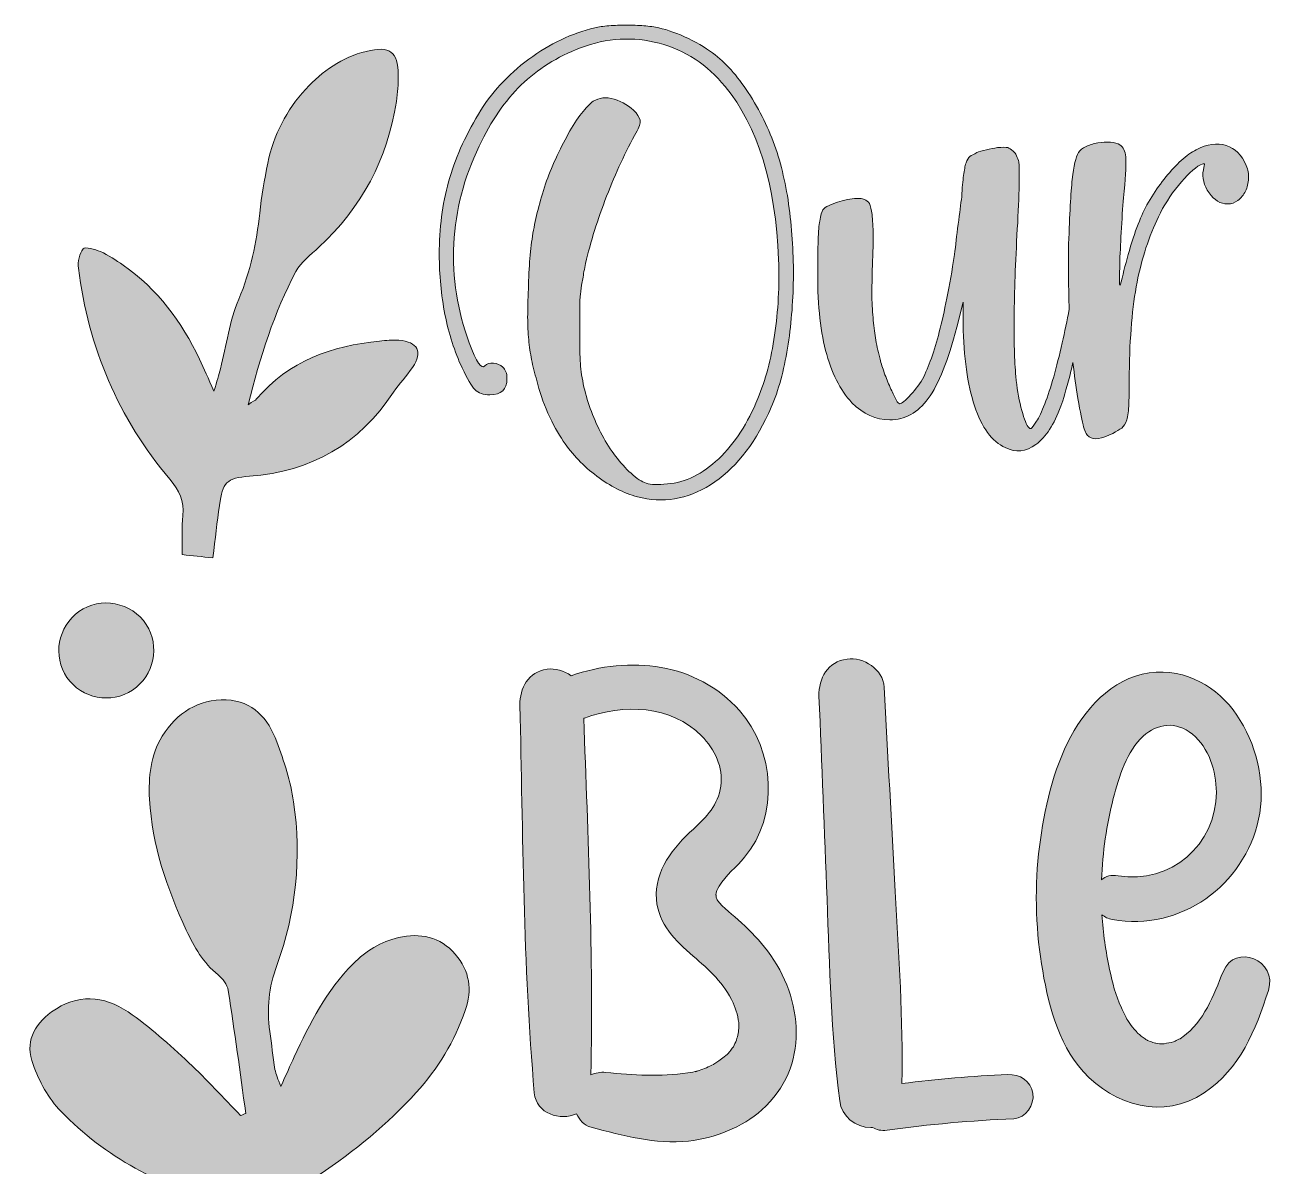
# Model space of a CAD drawing. Header units: inches. Extents: x 46 to 1034, y -889 to -193.
# Drawn here: x 46.3 to 415.4, y -529.3 to -192.8 of the extents above; entities that cross this region are included whole.
import ezdxf

# ---------------------------------------------------------------- set-up
doc = ezdxf.new("R2010")
doc.units = ezdxf.units.IN
doc.header["$MEASUREMENT"] = 0
doc.layers.add('Layer 1', color=7, linetype='Continuous')

# ---------------------------------------------------------------- blocks, each defined once
blk = doc.blocks.new('block 2')
at = {"layer": 'Layer 1', "true_color": 0xffffff}
h = blk.add_hatch(color=7, dxfattribs=at)
h.dxf.hatch_style = 2
edge = h.paths.add_edge_path()
edge.add_spline(control_points=[(175.09, -293.78), (176.63, -297.01), (177.89, -299.14), (178.87, -300.19), (179.85, -301.24), (181.32, -301.76), (183.28, -301.76), (186.64, -301.76), (188.32, -300.16), (188.32, -296.93), (188.32, -295.4), (187.9, -294.28), (187.06, -293.57), (186.36, -292.88), (185.45, -292.49), (184.33, -292.42), (183.21, -292.35), (182.37, -292.6), (181.81, -293.15), (180.83, -294.41), (179.29, -292.18), (177.19, -286.43), (173.69, -276.92), (172.18, -267.19), (172.67, -257.25), (173.16, -247.31), (175.65, -237.72), (180.13, -228.48), (183.63, -221.06), (187.76, -215.04), (192.52, -210.42), (197.27, -205.8), (203.09, -202.16), (209.95, -199.5), (217.79, -196.56), (225.52, -196.11), (233.15, -198.13), (240.78, -200.16), (247.25, -204.4), (252.57, -210.84), (262.24, -222.74), (267.49, -239.75), (268.33, -261.87), (268.6, -269.57), (268.22, -276.98), (267.17, -284.12), (266.12, -291.26), (264.47, -297.49), (262.24, -302.81), (259.3, -310.09), (255.44, -316.01), (250.69, -320.56), (245.92, -325.11), (240.88, -327.59), (235.57, -328.01), (232.76, -328.3), (230.7, -328.22), (229.37, -327.8), (228.04, -327.38), (226.54, -326.4), (224.86, -324.86), (221.64, -321.92), (218.8, -318.18), (216.35, -313.63), (213.9, -309.08), (212.12, -304.36), (211, -299.45), (210.44, -296.93), (210.08, -294.62), (209.95, -292.52), (209.81, -290.42), (209.74, -287.06), (209.74, -282.44), (209.74, -280.07), (209.74, -278.07), (209.74, -276.46), (209.74, -274.85), (209.81, -273.41), (209.95, -272.15), (210.08, -270.9), (210.26, -269.67), (210.47, -268.48), (210.68, -267.29), (210.93, -265.86), (211.21, -264.18), (212.6, -257.88), (214.6, -251.3), (217.19, -244.44), (219.78, -237.58), (222.69, -231.21), (225.91, -225.33), (227.03, -223.37), (227.59, -222.04), (227.59, -221.34), (227.59, -220.64), (227.17, -219.73), (226.33, -218.61), (224.51, -216.65), (222.37, -215.32), (219.92, -214.62), (217.47, -213.92), (215.41, -214.13), (213.73, -215.25), (212.75, -215.95), (211.59, -217.14), (210.26, -218.82), (208.93, -220.5), (207.64, -222.49), (206.38, -224.8), (205.12, -227.11), (203.89, -229.56), (202.7, -232.15), (201.51, -234.74), (200.5, -237.23), (199.66, -239.61), (197.98, -244.79), (196.75, -249.62), (195.98, -254.1), (195.21, -258.58), (194.75, -264.04), (194.62, -270.47), (194.48, -273.7), (194.41, -276.5), (194.41, -278.87), (194.41, -281.26), (194.51, -283.46), (194.72, -285.49), (194.93, -287.52), (195.21, -289.48), (195.56, -291.37), (195.91, -293.26), (196.44, -295.33), (197.14, -297.56), (197.84, -300.65), (198.92, -303.83), (200.39, -307.12), (201.86, -310.41), (203.37, -313.18), (204.91, -315.41), (207.57, -319.33), (210.86, -322.76), (214.78, -325.7), (218.69, -328.64), (222.69, -330.67), (226.75, -331.79), (234.17, -333.76), (241.34, -332.56), (248.27, -328.22), (255.2, -323.89), (260.9, -316.88), (265.38, -307.22), (267.62, -302.47), (269.34, -296.87), (270.53, -290.42), (271.72, -283.99), (272.42, -277.27), (272.63, -270.27), (272.84, -263.27), (272.56, -256.3), (271.79, -249.37), (271.02, -242.44), (269.72, -236.11), (267.9, -230.37), (265.94, -224.49), (263.32, -218.92), (260.03, -213.67), (256.74, -208.42), (253.28, -204.4), (249.64, -201.6), (247.54, -199.92), (244.91, -198.31), (241.76, -196.77), (238.61, -195.23), (235.71, -194.18), (233.05, -193.62), (231.79, -193.34), (230.32, -193.13), (228.64, -192.99), (226.96, -192.85), (225.24, -192.78), (223.49, -192.78), (221.74, -192.78), (220.03, -192.85), (218.35, -192.99), (216.67, -193.13), (215.27, -193.34), (214.15, -193.62), (207.43, -195.16), (200.95, -198.24), (194.72, -202.86), (188.49, -207.48), (183.56, -212.87), (179.92, -219.03), (175.86, -225.75), (172.92, -232.4), (171.1, -238.98), (169.28, -245.56), (168.37, -252.7), (168.37, -260.4), (168.37, -266.42), (168.93, -272.3), (170.05, -278.03), (171.17, -283.78), (172.85, -289.03), (175.09, -293.78)], knot_values=[0, 0, 0, 0, 1, 1, 1, 2, 2, 2, 3, 3, 3, 4, 4, 4, 5, 5, 5, 6, 6, 6, 7, 7, 7, 8, 8, 8, 9, 9, 9, 10, 10, 10, 11, 11, 11, 12, 12, 12, 13, 13, 13, 14, 14, 14, 15, 15, 15, 16, 16, 16, 17, 17, 17, 18, 18, 18, 19, 19, 19, 20, 20, 20, 21, 21, 21, 22, 22, 22, 23, 23, 23, 24, 24, 24, 25, 25, 25, 26, 26, 26, 27, 27, 27, 28, 28, 28, 29, 29, 29, 30, 30, 30, 31, 31, 31, 32, 32, 32, 33, 33, 33, 34, 34, 34, 35, 35, 35, 36, 36, 36, 37, 37, 37, 38, 38, 38, 39, 39, 39, 40, 40, 40, 41, 41, 41, 42, 42, 42, 43, 43, 43, 44, 44, 44, 45, 45, 45, 46, 46, 46, 47, 47, 47, 48, 48, 48, 49, 49, 49, 50, 50, 50, 51, 51, 51, 52, 52, 52, 53, 53, 53, 54, 54, 54, 55, 55, 55, 56, 56, 56, 57, 57, 57, 58, 58, 58, 59, 59, 59, 60, 60, 60, 61, 61, 61, 62, 62, 62, 63, 63, 63, 64, 64, 64, 65, 65, 65, 66, 66, 66, 67, 67, 67, 68, 68, 68, 68], degree=3, periodic=1)
h = blk.add_hatch(color=7, dxfattribs=at)
h.dxf.hatch_style = 2
edge = h.paths.add_edge_path()
edge.add_spline(control_points=[(88.99, -326.62), (91.82, -329.98), (93.31, -333), (92.82, -337.33), (92.43, -340.82), (92.68, -344.38), (92.64, -348.83), (95.63, -349.15), (98.43, -349.45), (101.7, -349.79), (102.39, -344.12), (102.9, -339.22), (103.6, -334.34), (104.57, -327.5), (105.6, -326.26), (112.47, -325.74), (130.71, -324.38), (144.81, -316.22), (154.88, -300.96), (156.57, -298.41), (158.81, -296.22), (160.5, -293.66), (163.57, -289.01), (162.09, -286.14), (156.43, -285.65), (154.57, -285.5), (152.65, -285.7), (150.78, -285.89), (136.7, -287.3), (124.03, -291.74), (114.55, -302.94), (114.14, -303.41), (113.48, -303.68), (112.03, -304.66), (115.67, -290.53), (119.67, -277.51), (126.12, -265.41), (127.6, -262.62), (130.48, -260.52), (132.89, -258.27), (145.42, -246.55), (153.2, -232.32), (155.72, -215.31), (156.1, -212.74), (156.32, -210.12), (156.28, -207.54), (156.17, -200.51), (153.84, -198.82), (146.84, -200.54), (139.71, -202.29), (133.9, -206.31), (129.04, -211.63), (123.36, -217.86), (119.55, -225.18), (117.86, -233.46), (116.86, -238.32), (116, -243.23), (115.46, -248.16), (114.51, -256.89), (112.82, -265.29), (109.32, -273.51), (106.58, -279.95), (105.67, -287.17), (103.92, -294.04), (103.46, -295.85), (102.88, -297.62), (101.99, -300.69), (100.27, -296.84), (99.07, -294.01), (97.76, -291.24), (92.49, -280.18), (85.38, -270.59), (75.22, -263.51), (73.1, -262.03), (70.89, -260.58), (68.54, -259.53), (66.95, -258.82), (64.04, -258.03), (63.46, -258.72), (62.32, -260.09), (61.8, -262.54), (62.04, -264.42), (64.95, -287.76), (73.82, -308.64), (88.99, -326.62)], knot_values=[0, 0, 0, 0, 1, 1, 1, 2, 2, 2, 3, 3, 3, 4, 4, 4, 5, 5, 5, 6, 6, 6, 7, 7, 7, 8, 8, 8, 9, 9, 9, 10, 10, 10, 11, 11, 11, 12, 12, 12, 13, 13, 13, 14, 14, 14, 15, 15, 15, 16, 16, 16, 17, 17, 17, 18, 18, 18, 19, 19, 19, 20, 20, 20, 21, 21, 21, 22, 22, 22, 23, 23, 23, 24, 24, 24, 25, 25, 25, 26, 26, 26, 27, 27, 27, 28, 28, 28, 28], degree=3, periodic=1)
h = blk.add_hatch(color=7, dxfattribs=at)
h.dxf.hatch_style = 2
edge = h.paths.add_edge_path()
edge.add_spline(control_points=[(289.95, -304.07), (293.31, -307.43), (297.02, -309.11), (301.08, -309.11), (305.56, -309.11), (309.34, -307.01), (312.42, -302.81), (315.5, -298.61), (318.3, -291.61), (320.82, -281.81), (320.82, -281.81), (322.71, -274.47), (322.71, -274.47), (322.71, -274.47), (322.71, -280.97), (322.71, -280.97), (322.85, -290.63), (323.97, -298.65), (326.07, -305.02), (328.17, -311.39), (331.18, -315.49), (335.1, -317.3), (338.18, -318.85), (341.19, -318.53), (344.13, -316.36), (347.07, -314.19), (349.52, -310.45), (351.48, -305.12), (352.18, -303.17), (353.05, -300.19), (354.1, -296.2), (354.45, -294.9), (354.74, -293.54), (355.06, -292.22), (355.46, -295.85), (355.94, -299.39), (356.52, -302.81), (357.22, -306.88), (357.78, -309.68), (358.2, -311.21), (358.62, -312.76), (359.18, -313.73), (359.88, -314.15), (361.14, -315.14), (363.45, -314.78), (366.81, -313.1), (367.93, -312.55), (368.8, -312.02), (369.43, -311.53), (370.06, -311.04), (370.55, -310.24), (370.9, -309.11), (371.25, -308), (371.46, -306.38), (371.53, -304.28), (371.6, -302.18), (371.64, -299.24), (371.64, -295.46), (371.78, -284.69), (372.55, -275.72), (373.95, -268.59), (375.35, -261.45), (377.44, -255.01), (380.25, -249.27), (381.79, -246.05), (383.75, -242.97), (386.13, -240.03), (388.51, -237.09), (390.67, -235.06), (392.64, -233.94), (393.34, -233.66), (393.72, -233.59), (393.79, -233.73), (393.86, -233.87), (393.75, -234.43), (393.48, -235.41), (393.06, -237.79), (393.62, -240.06), (395.16, -242.23), (396.7, -244.4), (398.52, -245.49), (400.62, -245.49), (401.74, -245.49), (402.75, -245.14), (403.66, -244.44), (404.57, -243.74), (405.31, -242.83), (405.87, -241.71), (406.42, -240.59), (406.74, -239.36), (406.81, -238.03), (406.88, -236.7), (406.64, -235.41), (406.08, -234.15), (404.82, -231.07), (402.85, -229.11), (400.2, -228.27), (397.53, -227.43), (394.6, -227.85), (391.38, -229.53), (389.98, -230.23), (388.51, -231.28), (386.97, -232.68), (385.43, -234.08), (383.92, -235.69), (382.45, -237.51), (380.98, -239.33), (379.58, -241.29), (378.25, -243.39), (376.92, -245.49), (375.84, -247.59), (375, -249.69), (374.02, -251.93), (373.04, -254.69), (372.06, -257.98), (371.08, -261.27), (370.24, -264.39), (369.54, -267.33), (369.12, -269.15), (368.87, -269.78), (368.8, -269.21), (368.73, -268.66), (368.77, -265.93), (368.91, -261.03), (369.04, -258.23), (369.22, -254.94), (369.43, -251.16), (369.64, -247.38), (369.89, -244.23), (370.17, -241.71), (370.59, -236.67), (370.73, -233.31), (370.59, -231.63), (370.45, -229.95), (369.89, -228.76), (368.91, -228.06), (368.21, -227.64), (367.26, -227.39), (366.07, -227.32), (364.88, -227.25), (363.66, -227.32), (362.4, -227.53), (361.14, -227.74), (359.98, -228.09), (358.93, -228.58), (357.88, -229.07), (357.15, -229.67), (356.73, -230.37), (355.89, -231.63), (355.26, -234.25), (354.84, -238.24), (354.42, -242.23), (354.07, -248.57), (353.79, -257.25), (353.68, -264.18), (353.74, -270.6), (353.96, -276.51), (353.32, -279.87), (352.65, -283.19), (351.9, -286.43), (351.06, -290.08), (350.22, -293.4), (349.38, -296.41), (348.54, -299.42), (347.67, -302.08), (346.75, -304.39), (345.84, -306.7), (345.04, -308.41), (344.34, -309.53), (343.5, -310.79), (342.98, -311.5), (342.77, -311.63), (342.56, -311.77), (342.24, -311.63), (341.82, -311.21), (341.12, -310.09), (340.42, -308.14), (339.72, -305.33), (339.02, -302.54), (338.53, -299.53), (338.25, -296.3), (337.83, -291.68), (337.65, -285.8), (337.73, -278.66), (337.79, -271.53), (338.11, -262.92), (338.67, -252.84), (338.95, -247.94), (339.12, -243.56), (339.2, -239.71), (339.27, -235.86), (339.23, -233.66), (339.09, -233.1), (338.95, -232.54), (338.74, -231.94), (338.46, -231.31), (338.18, -230.68), (337.83, -230.23), (337.41, -229.95), (336.85, -229.39), (336.32, -229.04), (335.84, -228.9), (335.34, -228.76), (334.33, -228.76), (332.79, -228.9), (331.81, -229.04), (330.72, -229.25), (329.54, -229.53), (328.34, -229.81), (327.4, -230.09), (326.7, -230.37), (325.86, -230.79), (325.2, -231.17), (324.71, -231.52), (324.22, -231.87), (323.83, -232.5), (323.55, -233.41), (323.27, -234.32), (323.03, -235.55), (322.82, -237.09), (322.61, -238.63), (322.43, -240.73), (322.29, -243.39), (322.01, -245.49), (321.66, -248.18), (321.24, -251.47), (320.82, -254.76), (320.47, -257.74), (320.19, -260.4), (318.65, -269.92), (317.15, -277.51), (315.68, -283.18), (314.21, -288.85), (312.56, -293.51), (310.74, -297.14), (309.62, -298.97), (308.29, -300.68), (306.75, -302.29), (305.21, -303.9), (304.23, -304.57), (303.81, -304.28), (303.53, -304.15), (303.14, -303.58), (302.66, -302.6), (302.16, -301.63), (301.61, -300.43), (300.98, -299.03), (300.35, -297.64), (299.79, -296.2), (299.3, -294.73), (298.8, -293.26), (298.42, -291.97), (298.14, -290.84), (297.58, -288.74), (297.16, -286.79), (296.88, -284.96), (296.6, -283.15), (296.36, -281.15), (296.15, -278.98), (295.94, -276.81), (295.83, -274.4), (295.83, -271.73), (295.83, -269.08), (295.9, -265.93), (296.04, -262.29), (296.18, -258.37), (296.22, -255.25), (296.15, -252.94), (296.07, -250.63), (295.94, -248.85), (295.73, -247.59), (295.52, -246.33), (295.2, -245.45), (294.78, -244.96), (294.36, -244.47), (293.8, -244.16), (293.1, -244.02), (292.12, -243.74), (290.62, -243.81), (288.59, -244.23), (286.56, -244.65), (284.77, -245.21), (283.23, -245.91), (282.25, -246.33), (281.63, -246.78), (281.34, -247.27), (281.06, -247.76), (280.78, -248.85), (280.5, -250.53), (280.22, -251.65), (280.05, -253.54), (279.98, -256.2), (279.91, -258.86), (279.87, -261.59), (279.87, -264.39), (279.73, -274.04), (280.5, -282.13), (282.18, -288.64), (283.86, -295.15), (286.45, -300.29), (289.95, -304.07)], knot_values=[0, 0, 0, 0, 1, 1, 1, 2, 2, 2, 3, 3, 3, 4, 4, 4, 5, 5, 5, 6, 6, 6, 7, 7, 7, 8, 8, 8, 9, 9, 9, 10, 10, 10, 11, 11, 11, 12, 12, 12, 13, 13, 13, 14, 14, 14, 15, 15, 15, 16, 16, 16, 17, 17, 17, 18, 18, 18, 19, 19, 19, 20, 20, 20, 21, 21, 21, 22, 22, 22, 23, 23, 23, 24, 24, 24, 25, 25, 25, 26, 26, 26, 27, 27, 27, 28, 28, 28, 29, 29, 29, 30, 30, 30, 31, 31, 31, 32, 32, 32, 33, 33, 33, 34, 34, 34, 35, 35, 35, 36, 36, 36, 37, 37, 37, 38, 38, 38, 39, 39, 39, 40, 40, 40, 41, 41, 41, 42, 42, 42, 43, 43, 43, 44, 44, 44, 45, 45, 45, 46, 46, 46, 47, 47, 47, 48, 48, 48, 49, 49, 49, 50, 50, 50, 51, 51, 51, 52, 52, 52, 53, 53, 53, 54, 54, 54, 55, 55, 55, 56, 56, 56, 57, 57, 57, 58, 58, 58, 59, 59, 59, 60, 60, 60, 61, 61, 61, 62, 62, 62, 63, 63, 63, 64, 64, 64, 65, 65, 65, 66, 66, 66, 67, 67, 67, 68, 68, 68, 69, 69, 69, 70, 70, 70, 71, 71, 71, 72, 72, 72, 73, 73, 73, 74, 74, 74, 75, 75, 75, 76, 76, 76, 77, 77, 77, 78, 78, 78, 79, 79, 79, 80, 80, 80, 81, 81, 81, 82, 82, 82, 83, 83, 83, 84, 84, 84, 85, 85, 85, 86, 86, 86, 87, 87, 87, 88, 88, 88, 89, 89, 89, 90, 90, 90, 91, 91, 91, 92, 92, 92, 93, 93, 93, 94, 94, 94, 95, 95, 95, 96, 96, 96, 97, 97, 97, 98, 98, 98, 99, 99, 99, 100, 100, 100, 100], degree=3, periodic=1)
h = blk.add_hatch(color=7, dxfattribs=at)
h.dxf.hatch_style = 2
edge = h.paths.add_edge_path()
edge.add_spline(control_points=[(78.01, -388.72), (84.37, -384.45), (86.18, -375.82), (82.05, -369.43), (77.81, -362.85), (68.57, -361.06), (62.2, -365.59), (55.98, -370), (54.39, -378.78), (58.67, -385), (63.01, -391.3), (71.68, -392.97), (78.01, -388.72)], knot_values=[0, 0, 0, 0, 1, 1, 1, 2, 2, 2, 3, 3, 3, 4, 4, 4, 4], degree=3, periodic=1)
h = blk.add_hatch(color=7, dxfattribs=at)
h.dxf.hatch_style = 2
edge = h.paths.add_edge_path()
edge.add_spline(control_points=[(265.09, -465.59), (262.83, -462.59), (260.17, -459.92), (257.44, -457.35), (254.77, -454.84), (252.13, -453.12), (250.13, -450.41), (250.34, -450.65), (250.09, -450.08), (249.91, -449.8), (249.94, -449.45), (249.9, -448.83), (249.83, -449.12), (249.99, -448.18), (250.25, -447.47), (250.81, -446.54), (252.74, -443.32), (255.93, -440.87), (258.32, -438.02), (268.51, -425.84), (267.23, -406.51), (256.82, -394.79), (244.18, -380.54), (224.42, -378.55), (207.2, -384.52), (205.14, -383.03), (202.48, -382.26), (200.12, -382.59), (194.61, -383.37), (192.01, -388.11), (192.13, -393.2), (193.02, -431.29), (193.06, -469.47), (196.37, -507.44), (196.91, -513.65), (204.09, -515.75), (208.81, -513.57), (209.63, -515.44), (211.07, -517), (213.1, -517.54), (222.59, -520.07), (231.92, -522.66), (241.84, -521.62), (249.5, -520.82), (257.6, -517.58), (263.39, -512.45), (277.53, -499.93), (275.74, -479.74), (265.09, -465.59)], knot_values=[0, 0, 0, 0, 1, 1, 1, 2, 2, 2, 3, 3, 3, 4, 4, 4, 5, 5, 5, 6, 6, 6, 7, 7, 7, 8, 8, 8, 9, 9, 9, 10, 10, 10, 11, 11, 11, 12, 12, 12, 13, 13, 13, 14, 14, 14, 15, 15, 15, 16, 16, 16, 16], degree=3, periodic=1)
edge = h.paths.add_edge_path()
edge.add_spline(control_points=[(256.08, -491.34), (255.87, -492.04), (255.57, -492.71), (255.25, -493.37), (254.91, -494.04), (255.39, -493.3), (254.66, -494.3), (253.49, -495.91), (253.83, -495.58), (252.31, -496.83), (251.8, -497.24), (251.27, -497.65), (250.74, -498.03), (250.64, -498.1), (248.87, -499.15), (249.16, -499.04), (247.77, -499.74), (246.35, -500.32), (244.9, -500.85), (242.98, -501.54), (244.1, -501.08), (244.54, -500.97), (243.56, -501.2), (242.59, -501.38), (241.6, -501.54), (233.5, -502.78), (225.58, -502.15), (217.38, -501.41), (215.87, -501.27), (214.37, -501.51), (213.04, -502.08), (213.85, -467.06), (212.16, -432.04), (210.94, -397.04), (211.01, -397.02), (211.08, -397.01), (211.14, -396.98), (222.56, -392.79), (236.69, -393.05), (245.68, -402.28), (249.48, -406.18), (252.1, -411.52), (251.32, -417.04), (250.52, -422.63), (247.18, -426.03), (243.22, -429.7), (237.3, -435.17), (231.75, -441.81), (232.36, -450.4), (232.89, -457.74), (237.9, -462.62), (243.17, -467.12), (247.74, -471.02), (252.4, -475.32), (254.91, -480.9), (255.82, -482.93), (256.56, -485.39), (256.63, -487.49), (256.67, -488.76), (256.41, -490.24), (256.08, -491.34)], knot_values=[0, 0, 0, 0, 1, 1, 1, 2, 2, 2, 3, 3, 3, 4, 4, 4, 5, 5, 5, 6, 6, 6, 7, 7, 7, 8, 8, 8, 9, 9, 9, 10, 10, 10, 11, 11, 11, 12, 12, 12, 13, 13, 13, 14, 14, 14, 15, 15, 15, 16, 16, 16, 17, 17, 17, 18, 18, 18, 19, 19, 19, 20, 20, 20, 20], degree=3, periodic=1)
h = blk.add_hatch(color=7, dxfattribs=at)
h.dxf.hatch_style = 2
edge = h.paths.add_edge_path()
edge.add_spline(control_points=[(302.71, -448.11), (301.61, -428.02), (300.52, -407.93), (299.43, -387.84), (299.15, -382.61), (293.36, -378.91), (288.49, -379.59), (282.87, -380.38), (280.03, -385.29), (280.24, -390.54), (281.03, -410.44), (281.81, -430.35), (282.6, -450.25), (283.39, -470.15), (283.81, -490.02), (286.33, -509.78), (286.9, -514.28), (291.02, -517.72), (295.49, -517.62), (295.66, -517.62), (295.84, -517.6), (296.02, -517.59), (297.15, -518.31), (298.59, -518.67), (300.3, -518.43), (312.69, -516.7), (325.15, -515.58), (337.65, -515.06), (341.2, -514.91), (343.71, -510.9), (343.25, -507.63), (342.71, -503.82), (339.38, -501.87), (335.82, -502.03), (325.4, -502.48), (315.02, -503.36), (304.69, -504.66), (305.01, -485.78), (303.73, -466.98), (302.71, -448.11)], knot_values=[0, 0, 0, 0, 1, 1, 1, 2, 2, 2, 3, 3, 3, 4, 4, 4, 5, 5, 5, 6, 6, 6, 7, 7, 7, 8, 8, 8, 9, 9, 9, 10, 10, 10, 11, 11, 11, 12, 12, 12, 13, 13, 13, 13], degree=3, periodic=1)
h = blk.add_hatch(color=7, dxfattribs=at)
h.dxf.hatch_style = 2
edge = h.paths.add_edge_path()
edge.add_spline(control_points=[(409.76, -426.76), (413.83, -407.87), (401.36, -382.5), (379.6, -383.49), (368.12, -384.01), (359.58, -392.96), (354.44, -402.44), (349.16, -412.15), (346.56, -423.99), (345.19, -434.88), (343.75, -446.26), (343.99, -458.08), (345.8, -469.41), (347.55, -480.41), (350.39, -492.64), (358.08, -501.14), (367.3, -511.32), (381.66, -515.41), (393.69, -507.43), (404.33, -500.37), (408.89, -488.9), (412.64, -477.23), (415.45, -468.48), (402.82, -463.03), (399.29, -471.75), (396.52, -478.56), (393.67, -486.5), (387.42, -490.93), (386.98, -491.24), (386.75, -491.41), (386.63, -491.51), (386.69, -491.44), (386.61, -491.43), (385.65, -491.94), (385.64, -491.95), (384.7, -492.34), (384.68, -492.38), (383.8, -492.64), (382.86, -492.77), (381.96, -492.95), (381.9, -492.96), (381.35, -492.99), (381.08, -493.02), (380.5, -492.93), (379.19, -492.74), (379.34, -492.83), (378.82, -492.66), (378.3, -492.42), (377.79, -492.25), (377.35, -492.09), (377.11, -492.03), (376.98, -492), (376.88, -491.91), (376.68, -491.76), (376.3, -491.5), (375.54, -490.98), (374.79, -490.43), (374.1, -489.81), (374.16, -489.83), (373.19, -488.8), (373.05, -488.64), (372.46, -487.93), (371.89, -487.2), (371.39, -486.43), (370.96, -485.76), (369.88, -483.64), (369.33, -482.38), (367.53, -478.31), (366.73, -475.23), (365.84, -471.03), (364.72, -465.77), (363.94, -460.32), (363.59, -454.92), (364.4, -455.61), (365.44, -456.12), (366.72, -456.35), (386.7, -459.99), (405.56, -446.24), (409.76, -426.76)], knot_values=[0, 0, 0, 0, 1, 1, 1, 2, 2, 2, 3, 3, 3, 4, 4, 4, 5, 5, 5, 6, 6, 6, 7, 7, 7, 8, 8, 8, 9, 9, 9, 10, 10, 10, 11, 11, 11, 12, 12, 12, 13, 13, 13, 14, 14, 14, 15, 15, 15, 16, 16, 16, 17, 17, 17, 18, 18, 18, 19, 19, 19, 20, 20, 20, 21, 21, 21, 22, 22, 22, 23, 23, 23, 24, 24, 24, 25, 25, 25, 26, 26, 26, 26], degree=3, periodic=1)
edge = h.paths.add_edge_path()
edge.add_spline(control_points=[(363.48, -444.65), (363.83, -436.58), (364.89, -428.45), (366.95, -420.65), (368.62, -414.33), (370.92, -406.63), (375.74, -402.34), (380.01, -398.54), (385.3, -397.77), (390.25, -401.75), (395.14, -405.67), (397.28, -412.7), (397.3, -418.78), (397.37, -434.29), (383.71, -446.14), (368.4, -443.45), (366.32, -443.08), (364.67, -443.61), (363.48, -444.65)], knot_values=[0, 0, 0, 0, 1, 1, 1, 2, 2, 2, 3, 3, 3, 4, 4, 4, 5, 5, 5, 6, 6, 6, 6], degree=3, periodic=1)
h = blk.add_hatch(color=7, dxfattribs=at)
h.dxf.hatch_style = 2
edge = h.paths.add_edge_path()
edge.add_spline(control_points=[(223.09, -606.06), (215.89, -601.96), (208.68, -602.28), (201.69, -606.99), (196.22, -610.68), (192.02, -615.59), (189.69, -621.58), (186.44, -629.91), (183.93, -638.55), (181.4, -647.14), (180.22, -651.14), (179.73, -655.34), (178.93, -659.45), (178.23, -659.59), (177.53, -659.73), (176.83, -659.87), (169.41, -644.84), (162.01, -629.8), (154.57, -614.78), (152.07, -609.74), (153.31, -605.74), (157.56, -602.27), (164.16, -596.9), (170.61, -591.34), (177.18, -585.94), (185.81, -578.85), (192.02, -570.01), (195.58, -559.51), (196.84, -555.8), (197.49, -551.6), (197.19, -547.71), (196.4, -537.21), (188.67, -531.7), (178.35, -534.08), (170.26, -535.94), (163.22, -540.25), (158.34, -546.77), (153.73, -552.94), (150.3, -560.04), (146.7, -566.91), (144.65, -570.83), (143.31, -575.12), (141.12, -580.55), (139.81, -577.43), (138.93, -575.63), (138.3, -573.75), (134.97, -563.91), (131.82, -554), (128.37, -544.2), (126.38, -538.56), (128.15, -534.77), (132.94, -531.58), (143.41, -524.62), (153.06, -516.64), (161.57, -507.35), (168.04, -500.28), (172.87, -492.24), (176.02, -483.16), (178.16, -477.01), (177.33, -471.5), (173.09, -466.6), (168.59, -461.38), (162.75, -460.21), (156.32, -461.69), (151.14, -462.87), (146.77, -465.58), (142.99, -469.39), (135.19, -477.27), (130.19, -486.89), (125.63, -496.81), (124.45, -499.38), (123.29, -501.96), (121.65, -505.57), (120.87, -503.29), (120.2, -501.95), (119.97, -500.54), (119.36, -496.81), (118.98, -493.05), (118.45, -489.3), (117.51, -482.65), (118.11, -476.38), (120.5, -469.88), (126.2, -454.32), (127.85, -438.07), (125.45, -421.64), (124.58, -415.64), (122.63, -409.71), (120.52, -403.99), (118, -397.19), (113.44, -391.88), (105.61, -391.64), (97.42, -391.39), (91.05, -395.45), (86.77, -402.33), (83.28, -407.95), (82.66, -414.36), (83, -420.84), (83.74, -434.52), (88.13, -447.19), (93.85, -459.5), (96.16, -464.49), (98.85, -469.09), (103.2, -472.66), (104.57, -473.77), (105.94, -475.57), (106.2, -477.23), (108.08, -489.29), (109.68, -501.39), (111.37, -513.48), (110.86, -513.7), (110.35, -513.92), (109.83, -514.14), (104.75, -508.92), (99.88, -503.48), (94.54, -498.53), (88.85, -493.26), (83.09, -487.9), (76.68, -483.59), (69.55, -478.79), (61.68, -478.05), (54.14, -483.58), (48.73, -487.54), (46.34, -492.66), (48.69, -499.02), (50.53, -503.99), (53.22, -509.12), (56.88, -512.86), (70.06, -526.35), (86.12, -535.17), (104.51, -539.51), (108.13, -540.36), (111.96, -540.37), (116.47, -540.86), (120.67, -555.27), (124.94, -569.91), (129.21, -584.54), (128.78, -584.86), (128.36, -585.17), (127.93, -585.48), (125.28, -583.48), (122.63, -581.48), (119.99, -579.48), (113.02, -574.2), (106.35, -568.47), (99, -563.81), (94.32, -560.85), (88.79, -558.5), (83.36, -557.61), (69.59, -555.36), (61.6, -565.09), (65.58, -578.48), (68.19, -587.26), (73.72, -593.88), (81.29, -598.8), (97.87, -609.55), (116.12, -614.5), (135.82, -613.77), (139.54, -613.63), (142.06, -614.08), (143.82, -617.74), (152.54, -635.79), (161.43, -653.75), (169.4, -672.83), (166.97, -671.65), (164.51, -670.54), (162.12, -669.28), (153.13, -664.55), (144.26, -659.57), (135.15, -655.08), (128.12, -651.62), (120.69, -649.09), (112.74, -648.78), (105.22, -648.49), (98.72, -650.62), (94.28, -657.19), (89.62, -664.1), (89.67, -672.89), (95.56, -678.76), (99.65, -682.83), (104.59, -686.57), (109.85, -688.86), (129.17, -697.28), (149.49, -699.5), (170.31, -696.55), (174.23, -695.99), (178.01, -694.42), (182.56, -693.12), (189.16, -701.64), (196.06, -710.56), (203.35, -719.96), (206.17, -718.77), (208.88, -717.62), (212.57, -716.06), (205.51, -705.59), (198.83, -695.68), (191.85, -685.32), (194.8, -682.26), (197.11, -679.66), (199.64, -677.29), (210.27, -667.34), (219.08, -655.93), (225.57, -642.96), (228.48, -637.14), (230.5, -630.62), (231.55, -624.19), (232.77, -616.72), (230.05, -610.03), (223.09, -606.06)], knot_values=[0, 0, 0, 0, 1, 1, 1, 2, 2, 2, 3, 3, 3, 4, 4, 4, 5, 5, 5, 6, 6, 6, 7, 7, 7, 8, 8, 8, 9, 9, 9, 10, 10, 10, 11, 11, 11, 12, 12, 12, 13, 13, 13, 14, 14, 14, 15, 15, 15, 16, 16, 16, 17, 17, 17, 18, 18, 18, 19, 19, 19, 20, 20, 20, 21, 21, 21, 22, 22, 22, 23, 23, 23, 24, 24, 24, 25, 25, 25, 26, 26, 26, 27, 27, 27, 28, 28, 28, 29, 29, 29, 30, 30, 30, 31, 31, 31, 32, 32, 32, 33, 33, 33, 34, 34, 34, 35, 35, 35, 36, 36, 36, 37, 37, 37, 38, 38, 38, 39, 39, 39, 40, 40, 40, 41, 41, 41, 42, 42, 42, 43, 43, 43, 44, 44, 44, 45, 45, 45, 46, 46, 46, 47, 47, 47, 48, 48, 48, 49, 49, 49, 50, 50, 50, 51, 51, 51, 52, 52, 52, 53, 53, 53, 54, 54, 54, 55, 55, 55, 56, 56, 56, 57, 57, 57, 58, 58, 58, 59, 59, 59, 60, 60, 60, 61, 61, 61, 62, 62, 62, 63, 63, 63, 64, 64, 64, 65, 65, 65, 66, 66, 66, 67, 67, 67, 68, 68, 68, 69, 69, 69, 69], degree=3, periodic=1)
at = {"layer": 'Layer 1', "lineweight": 0}
for points, knots in [([(175.09, -293.78), (176.63, -297.01), (177.89, -299.14), (178.87, -300.19), (179.85, -301.24), (181.32, -301.76), (183.28, -301.76), (186.64, -301.76), (188.32, -300.16), (188.32, -296.93), (188.32, -295.4), (187.9, -294.28), (187.06, -293.57), (186.36, -292.88), (185.45, -292.49), (184.33, -292.42), (183.21, -292.35), (182.37, -292.6), (181.81, -293.15), (180.83, -294.41), (179.29, -292.18), (177.19, -286.43), (173.69, -276.92), (172.18, -267.19), (172.67, -257.25), (173.16, -247.31), (175.65, -237.72), (180.13, -228.48), (183.63, -221.06), (187.76, -215.04), (192.52, -210.42), (197.27, -205.8), (203.09, -202.16), (209.95, -199.5), (217.79, -196.56), (225.52, -196.11), (233.15, -198.13), (240.78, -200.16), (247.25, -204.4), (252.57, -210.84), (262.24, -222.74), (267.49, -239.75), (268.33, -261.87), (268.6, -269.57), (268.22, -276.98), (267.17, -284.12), (266.12, -291.26), (264.47, -297.49), (262.24, -302.81), (259.3, -310.09), (255.44, -316.01), (250.69, -320.56), (245.92, -325.11), (240.88, -327.59), (235.57, -328.01), (232.76, -328.3), (230.7, -328.22), (229.37, -327.8), (228.04, -327.38), (226.54, -326.4), (224.86, -324.86), (221.64, -321.92), (218.8, -318.18), (216.35, -313.63), (213.9, -309.08), (212.12, -304.36), (211, -299.45), (210.44, -296.93), (210.08, -294.62), (209.95, -292.52), (209.81, -290.42), (209.74, -287.06), (209.74, -282.44), (209.74, -280.07), (209.74, -278.07), (209.74, -276.46), (209.74, -274.85), (209.81, -273.41), (209.95, -272.15), (210.08, -270.9), (210.26, -269.67), (210.47, -268.48), (210.68, -267.29), (210.93, -265.86), (211.21, -264.18), (212.6, -257.88), (214.6, -251.3), (217.19, -244.44), (219.78, -237.58), (222.69, -231.21), (225.91, -225.33), (227.03, -223.37), (227.59, -222.04), (227.59, -221.34), (227.59, -220.64), (227.17, -219.73), (226.33, -218.61), (224.51, -216.65), (222.37, -215.32), (219.92, -214.62), (217.47, -213.92), (215.41, -214.13), (213.73, -215.25), (212.75, -215.95), (211.59, -217.14), (210.26, -218.82), (208.93, -220.5), (207.64, -222.49), (206.38, -224.8), (205.12, -227.11), (203.89, -229.56), (202.7, -232.15), (201.51, -234.74), (200.5, -237.23), (199.66, -239.61), (197.98, -244.79), (196.75, -249.62), (195.98, -254.1), (195.21, -258.58), (194.75, -264.04), (194.62, -270.47), (194.48, -273.7), (194.41, -276.5), (194.41, -278.87), (194.41, -281.26), (194.51, -283.46), (194.72, -285.49), (194.93, -287.52), (195.21, -289.48), (195.56, -291.37), (195.91, -293.26), (196.44, -295.33), (197.14, -297.56), (197.84, -300.65), (198.92, -303.83), (200.39, -307.12), (201.86, -310.41), (203.37, -313.18), (204.91, -315.41), (207.57, -319.33), (210.86, -322.76), (214.78, -325.7), (218.69, -328.64), (222.69, -330.67), (226.75, -331.79), (234.17, -333.76), (241.34, -332.56), (248.27, -328.22), (255.2, -323.89), (260.9, -316.88), (265.38, -307.22), (267.62, -302.47), (269.34, -296.87), (270.53, -290.42), (271.72, -283.99), (272.42, -277.27), (272.63, -270.27), (272.84, -263.27), (272.56, -256.3), (271.79, -249.37), (271.02, -242.44), (269.72, -236.11), (267.9, -230.37), (265.94, -224.49), (263.32, -218.92), (260.03, -213.67), (256.74, -208.42), (253.28, -204.4), (249.64, -201.6), (247.54, -199.92), (244.91, -198.31), (241.76, -196.77), (238.61, -195.23), (235.71, -194.18), (233.05, -193.62), (231.79, -193.34), (230.32, -193.13), (228.64, -192.99), (226.96, -192.85), (225.24, -192.78), (223.49, -192.78), (221.74, -192.78), (220.03, -192.85), (218.35, -192.99), (216.67, -193.13), (215.27, -193.34), (214.15, -193.62), (207.43, -195.16), (200.95, -198.24), (194.72, -202.86), (188.49, -207.48), (183.56, -212.87), (179.92, -219.03), (175.86, -225.75), (172.92, -232.4), (171.1, -238.98), (169.28, -245.56), (168.37, -252.7), (168.37, -260.4), (168.37, -266.42), (168.93, -272.3), (170.05, -278.03), (171.17, -283.78), (172.85, -289.03), (175.09, -293.78)], [0, 0, 0, 0, 1, 1, 1, 2, 2, 2, 3, 3, 3, 4, 4, 4, 5, 5, 5, 6, 6, 6, 7, 7, 7, 8, 8, 8, 9, 9, 9, 10, 10, 10, 11, 11, 11, 12, 12, 12, 13, 13, 13, 14, 14, 14, 15, 15, 15, 16, 16, 16, 17, 17, 17, 18, 18, 18, 19, 19, 19, 20, 20, 20, 21, 21, 21, 22, 22, 22, 23, 23, 23, 24, 24, 24, 25, 25, 25, 26, 26, 26, 27, 27, 27, 28, 28, 28, 29, 29, 29, 30, 30, 30, 31, 31, 31, 32, 32, 32, 33, 33, 33, 34, 34, 34, 35, 35, 35, 36, 36, 36, 37, 37, 37, 38, 38, 38, 39, 39, 39, 40, 40, 40, 41, 41, 41, 42, 42, 42, 43, 43, 43, 44, 44, 44, 45, 45, 45, 46, 46, 46, 47, 47, 47, 48, 48, 48, 49, 49, 49, 50, 50, 50, 51, 51, 51, 52, 52, 52, 53, 53, 53, 54, 54, 54, 55, 55, 55, 56, 56, 56, 57, 57, 57, 58, 58, 58, 59, 59, 59, 60, 60, 60, 61, 61, 61, 62, 62, 62, 63, 63, 63, 64, 64, 64, 65, 65, 65, 66, 66, 66, 67, 67, 67, 68, 68, 68, 68]), ([(88.99, -326.62), (91.82, -329.98), (93.31, -333), (92.82, -337.33), (92.43, -340.82), (92.68, -344.38), (92.64, -348.83), (95.63, -349.15), (98.43, -349.45), (101.7, -349.79), (102.39, -344.12), (102.9, -339.22), (103.6, -334.34), (104.57, -327.5), (105.6, -326.26), (112.47, -325.74), (130.71, -324.38), (144.81, -316.22), (154.88, -300.96), (156.57, -298.41), (158.81, -296.22), (160.5, -293.66), (163.57, -289.01), (162.09, -286.14), (156.43, -285.65), (154.57, -285.5), (152.65, -285.7), (150.78, -285.89), (136.7, -287.3), (124.03, -291.74), (114.55, -302.94), (114.14, -303.41), (113.48, -303.68), (112.03, -304.66), (115.67, -290.53), (119.67, -277.51), (126.12, -265.41), (127.6, -262.62), (130.48, -260.52), (132.89, -258.27), (145.42, -246.55), (153.2, -232.32), (155.72, -215.31), (156.1, -212.74), (156.32, -210.12), (156.28, -207.54), (156.17, -200.51), (153.84, -198.82), (146.84, -200.54), (139.71, -202.29), (133.9, -206.31), (129.04, -211.63), (123.36, -217.86), (119.55, -225.18), (117.86, -233.46), (116.86, -238.32), (116, -243.23), (115.46, -248.16), (114.51, -256.89), (112.82, -265.29), (109.32, -273.51), (106.58, -279.95), (105.67, -287.17), (103.92, -294.04), (103.46, -295.85), (102.88, -297.62), (101.99, -300.69), (100.27, -296.84), (99.07, -294.01), (97.76, -291.24), (92.49, -280.18), (85.38, -270.59), (75.22, -263.51), (73.1, -262.03), (70.89, -260.58), (68.54, -259.53), (66.95, -258.82), (64.04, -258.03), (63.46, -258.72), (62.32, -260.09), (61.8, -262.54), (62.04, -264.42), (64.95, -287.76), (73.82, -308.64), (88.99, -326.62)], [0, 0, 0, 0, 1, 1, 1, 2, 2, 2, 3, 3, 3, 4, 4, 4, 5, 5, 5, 6, 6, 6, 7, 7, 7, 8, 8, 8, 9, 9, 9, 10, 10, 10, 11, 11, 11, 12, 12, 12, 13, 13, 13, 14, 14, 14, 15, 15, 15, 16, 16, 16, 17, 17, 17, 18, 18, 18, 19, 19, 19, 20, 20, 20, 21, 21, 21, 22, 22, 22, 23, 23, 23, 24, 24, 24, 25, 25, 25, 26, 26, 26, 27, 27, 27, 28, 28, 28, 28]), ([(289.95, -304.07), (293.31, -307.43), (297.02, -309.11), (301.08, -309.11), (305.56, -309.11), (309.34, -307.01), (312.42, -302.81), (315.5, -298.61), (318.3, -291.61), (320.82, -281.81), (320.82, -281.81), (322.71, -274.47), (322.71, -274.47), (322.71, -274.47), (322.71, -280.97), (322.71, -280.97), (322.85, -290.63), (323.97, -298.65), (326.07, -305.02), (328.17, -311.39), (331.18, -315.49), (335.1, -317.3), (338.18, -318.85), (341.19, -318.53), (344.13, -316.36), (347.07, -314.19), (349.52, -310.45), (351.48, -305.12), (352.18, -303.17), (353.05, -300.19), (354.1, -296.2), (354.45, -294.9), (354.74, -293.54), (355.06, -292.22), (355.46, -295.85), (355.94, -299.39), (356.52, -302.81), (357.22, -306.88), (357.78, -309.68), (358.2, -311.21), (358.62, -312.76), (359.18, -313.73), (359.88, -314.15), (361.14, -315.14), (363.45, -314.78), (366.81, -313.1), (367.93, -312.55), (368.8, -312.02), (369.43, -311.53), (370.06, -311.04), (370.55, -310.24), (370.9, -309.11), (371.25, -308), (371.46, -306.38), (371.53, -304.28), (371.6, -302.18), (371.64, -299.24), (371.64, -295.46), (371.78, -284.69), (372.55, -275.72), (373.95, -268.59), (375.35, -261.45), (377.44, -255.01), (380.25, -249.27), (381.79, -246.05), (383.75, -242.97), (386.13, -240.03), (388.51, -237.09), (390.67, -235.06), (392.64, -233.94), (393.34, -233.66), (393.72, -233.59), (393.79, -233.73), (393.86, -233.87), (393.75, -234.43), (393.48, -235.41), (393.06, -237.79), (393.62, -240.06), (395.16, -242.23), (396.7, -244.4), (398.52, -245.49), (400.62, -245.49), (401.74, -245.49), (402.75, -245.14), (403.66, -244.44), (404.57, -243.74), (405.31, -242.83), (405.87, -241.71), (406.42, -240.59), (406.74, -239.36), (406.81, -238.03), (406.88, -236.7), (406.64, -235.41), (406.08, -234.15), (404.82, -231.07), (402.85, -229.11), (400.2, -228.27), (397.53, -227.43), (394.6, -227.85), (391.38, -229.53), (389.98, -230.23), (388.51, -231.28), (386.97, -232.68), (385.43, -234.08), (383.92, -235.69), (382.45, -237.51), (380.98, -239.33), (379.58, -241.29), (378.25, -243.39), (376.92, -245.49), (375.84, -247.59), (375, -249.69), (374.02, -251.93), (373.04, -254.69), (372.06, -257.98), (371.08, -261.27), (370.24, -264.39), (369.54, -267.33), (369.12, -269.15), (368.87, -269.78), (368.8, -269.21), (368.73, -268.66), (368.77, -265.93), (368.91, -261.03), (369.04, -258.23), (369.22, -254.94), (369.43, -251.16), (369.64, -247.38), (369.89, -244.23), (370.17, -241.71), (370.59, -236.67), (370.73, -233.31), (370.59, -231.63), (370.45, -229.95), (369.89, -228.76), (368.91, -228.06), (368.21, -227.64), (367.26, -227.39), (366.07, -227.32), (364.88, -227.25), (363.66, -227.32), (362.4, -227.53), (361.14, -227.74), (359.98, -228.09), (358.93, -228.58), (357.88, -229.07), (357.15, -229.67), (356.73, -230.37), (355.89, -231.63), (355.26, -234.25), (354.84, -238.24), (354.42, -242.23), (354.07, -248.57), (353.79, -257.25), (353.68, -264.18), (353.74, -270.6), (353.96, -276.51), (353.32, -279.87), (352.65, -283.19), (351.9, -286.43), (351.06, -290.08), (350.22, -293.4), (349.38, -296.41), (348.54, -299.42), (347.67, -302.08), (346.75, -304.39), (345.84, -306.7), (345.04, -308.41), (344.34, -309.53), (343.5, -310.79), (342.98, -311.5), (342.77, -311.63), (342.56, -311.77), (342.24, -311.63), (341.82, -311.21), (341.12, -310.09), (340.42, -308.14), (339.72, -305.33), (339.02, -302.54), (338.53, -299.53), (338.25, -296.3), (337.83, -291.68), (337.65, -285.8), (337.73, -278.66), (337.79, -271.53), (338.11, -262.92), (338.67, -252.84), (338.95, -247.94), (339.12, -243.56), (339.2, -239.71), (339.27, -235.86), (339.23, -233.66), (339.09, -233.1), (338.95, -232.54), (338.74, -231.94), (338.46, -231.31), (338.18, -230.68), (337.83, -230.23), (337.41, -229.95), (336.85, -229.39), (336.32, -229.04), (335.84, -228.9), (335.34, -228.76), (334.33, -228.76), (332.79, -228.9), (331.81, -229.04), (330.72, -229.25), (329.54, -229.53), (328.34, -229.81), (327.4, -230.09), (326.7, -230.37), (325.86, -230.79), (325.2, -231.17), (324.71, -231.52), (324.22, -231.87), (323.83, -232.5), (323.55, -233.41), (323.27, -234.32), (323.03, -235.55), (322.82, -237.09), (322.61, -238.63), (322.43, -240.73), (322.29, -243.39), (322.01, -245.49), (321.66, -248.18), (321.24, -251.47), (320.82, -254.76), (320.47, -257.74), (320.19, -260.4), (318.65, -269.92), (317.15, -277.51), (315.68, -283.18), (314.21, -288.85), (312.56, -293.51), (310.74, -297.14), (309.62, -298.97), (308.29, -300.68), (306.75, -302.29), (305.21, -303.9), (304.23, -304.57), (303.81, -304.28), (303.53, -304.15), (303.14, -303.58), (302.66, -302.6), (302.16, -301.63), (301.61, -300.43), (300.98, -299.03), (300.35, -297.64), (299.79, -296.2), (299.3, -294.73), (298.8, -293.26), (298.42, -291.97), (298.14, -290.84), (297.58, -288.74), (297.16, -286.79), (296.88, -284.96), (296.6, -283.15), (296.36, -281.15), (296.15, -278.98), (295.94, -276.81), (295.83, -274.4), (295.83, -271.73), (295.83, -269.08), (295.9, -265.93), (296.04, -262.29), (296.18, -258.37), (296.22, -255.25), (296.15, -252.94), (296.07, -250.63), (295.94, -248.85), (295.73, -247.59), (295.52, -246.33), (295.2, -245.45), (294.78, -244.96), (294.36, -244.47), (293.8, -244.16), (293.1, -244.02), (292.12, -243.74), (290.62, -243.81), (288.59, -244.23), (286.56, -244.65), (284.77, -245.21), (283.23, -245.91), (282.25, -246.33), (281.63, -246.78), (281.34, -247.27), (281.06, -247.76), (280.78, -248.85), (280.5, -250.53), (280.22, -251.65), (280.05, -253.54), (279.98, -256.2), (279.91, -258.86), (279.87, -261.59), (279.87, -264.39), (279.73, -274.04), (280.5, -282.13), (282.18, -288.64), (283.86, -295.15), (286.45, -300.29), (289.95, -304.07)], [0, 0, 0, 0, 1, 1, 1, 2, 2, 2, 3, 3, 3, 4, 4, 4, 5, 5, 5, 6, 6, 6, 7, 7, 7, 8, 8, 8, 9, 9, 9, 10, 10, 10, 11, 11, 11, 12, 12, 12, 13, 13, 13, 14, 14, 14, 15, 15, 15, 16, 16, 16, 17, 17, 17, 18, 18, 18, 19, 19, 19, 20, 20, 20, 21, 21, 21, 22, 22, 22, 23, 23, 23, 24, 24, 24, 25, 25, 25, 26, 26, 26, 27, 27, 27, 28, 28, 28, 29, 29, 29, 30, 30, 30, 31, 31, 31, 32, 32, 32, 33, 33, 33, 34, 34, 34, 35, 35, 35, 36, 36, 36, 37, 37, 37, 38, 38, 38, 39, 39, 39, 40, 40, 40, 41, 41, 41, 42, 42, 42, 43, 43, 43, 44, 44, 44, 45, 45, 45, 46, 46, 46, 47, 47, 47, 48, 48, 48, 49, 49, 49, 50, 50, 50, 51, 51, 51, 52, 52, 52, 53, 53, 53, 54, 54, 54, 55, 55, 55, 56, 56, 56, 57, 57, 57, 58, 58, 58, 59, 59, 59, 60, 60, 60, 61, 61, 61, 62, 62, 62, 63, 63, 63, 64, 64, 64, 65, 65, 65, 66, 66, 66, 67, 67, 67, 68, 68, 68, 69, 69, 69, 70, 70, 70, 71, 71, 71, 72, 72, 72, 73, 73, 73, 74, 74, 74, 75, 75, 75, 76, 76, 76, 77, 77, 77, 78, 78, 78, 79, 79, 79, 80, 80, 80, 81, 81, 81, 82, 82, 82, 83, 83, 83, 84, 84, 84, 85, 85, 85, 86, 86, 86, 87, 87, 87, 88, 88, 88, 89, 89, 89, 90, 90, 90, 91, 91, 91, 92, 92, 92, 93, 93, 93, 94, 94, 94, 95, 95, 95, 96, 96, 96, 97, 97, 97, 98, 98, 98, 99, 99, 99, 100, 100, 100, 100]), ([(78.01, -388.72), (84.37, -384.45), (86.18, -375.82), (82.05, -369.43), (77.81, -362.85), (68.57, -361.06), (62.2, -365.59), (55.98, -370), (54.39, -378.78), (58.67, -385), (63.01, -391.3), (71.68, -392.97), (78.01, -388.72)], [0, 0, 0, 0, 1, 1, 1, 2, 2, 2, 3, 3, 3, 4, 4, 4, 4]), ([(265.09, -465.59), (262.83, -462.59), (260.17, -459.92), (257.44, -457.35), (254.77, -454.84), (252.13, -453.12), (250.13, -450.41), (250.34, -450.65), (250.09, -450.08), (249.91, -449.8), (249.94, -449.45), (249.9, -448.83), (249.83, -449.12), (249.99, -448.18), (250.25, -447.47), (250.81, -446.54), (252.74, -443.32), (255.93, -440.87), (258.32, -438.02), (268.51, -425.84), (267.23, -406.51), (256.82, -394.79), (244.18, -380.54), (224.42, -378.55), (207.2, -384.52), (205.14, -383.03), (202.48, -382.26), (200.12, -382.59), (194.61, -383.37), (192.01, -388.11), (192.13, -393.2), (193.02, -431.29), (193.06, -469.47), (196.37, -507.44), (196.91, -513.65), (204.09, -515.75), (208.81, -513.57), (209.63, -515.44), (211.07, -517), (213.1, -517.54), (222.59, -520.07), (231.92, -522.66), (241.84, -521.62), (249.5, -520.82), (257.6, -517.58), (263.39, -512.45), (277.53, -499.93), (275.74, -479.74), (265.09, -465.59)], [0, 0, 0, 0, 1, 1, 1, 2, 2, 2, 3, 3, 3, 4, 4, 4, 5, 5, 5, 6, 6, 6, 7, 7, 7, 8, 8, 8, 9, 9, 9, 10, 10, 10, 11, 11, 11, 12, 12, 12, 13, 13, 13, 14, 14, 14, 15, 15, 15, 16, 16, 16, 16]), ([(302.71, -448.11), (301.61, -428.02), (300.52, -407.93), (299.43, -387.84), (299.15, -382.61), (293.36, -378.91), (288.49, -379.59), (282.87, -380.38), (280.03, -385.29), (280.24, -390.54), (281.03, -410.44), (281.81, -430.35), (282.6, -450.25), (283.39, -470.15), (283.81, -490.02), (286.33, -509.78), (286.9, -514.28), (291.02, -517.72), (295.49, -517.62), (295.66, -517.62), (295.84, -517.6), (296.02, -517.59), (297.15, -518.31), (298.59, -518.67), (300.3, -518.43), (312.69, -516.7), (325.15, -515.58), (337.65, -515.06), (341.2, -514.91), (343.71, -510.9), (343.25, -507.63), (342.71, -503.82), (339.38, -501.87), (335.82, -502.03), (325.4, -502.48), (315.02, -503.36), (304.69, -504.66), (305.01, -485.78), (303.73, -466.98), (302.71, -448.11)], [0, 0, 0, 0, 1, 1, 1, 2, 2, 2, 3, 3, 3, 4, 4, 4, 5, 5, 5, 6, 6, 6, 7, 7, 7, 8, 8, 8, 9, 9, 9, 10, 10, 10, 11, 11, 11, 12, 12, 12, 13, 13, 13, 13]), ([(409.76, -426.76), (413.83, -407.87), (401.36, -382.5), (379.6, -383.49), (368.12, -384.01), (359.58, -392.96), (354.44, -402.44), (349.16, -412.15), (346.56, -423.99), (345.19, -434.88), (343.75, -446.26), (343.99, -458.08), (345.8, -469.41), (347.55, -480.41), (350.39, -492.64), (358.08, -501.14), (367.3, -511.32), (381.66, -515.41), (393.69, -507.43), (404.33, -500.37), (408.89, -488.9), (412.64, -477.23), (415.45, -468.48), (402.82, -463.03), (399.29, -471.75), (396.52, -478.56), (393.67, -486.5), (387.42, -490.93), (386.98, -491.24), (386.75, -491.41), (386.63, -491.51), (386.69, -491.44), (386.61, -491.43), (385.65, -491.94), (385.64, -491.95), (384.7, -492.34), (384.68, -492.38), (383.8, -492.64), (382.86, -492.77), (381.96, -492.95), (381.9, -492.96), (381.35, -492.99), (381.08, -493.02), (380.5, -492.93), (379.19, -492.74), (379.34, -492.83), (378.82, -492.66), (378.3, -492.42), (377.79, -492.25), (377.35, -492.09), (377.11, -492.03), (376.98, -492), (376.88, -491.91), (376.68, -491.76), (376.3, -491.5), (375.54, -490.98), (374.79, -490.43), (374.1, -489.81), (374.16, -489.83), (373.19, -488.8), (373.05, -488.64), (372.46, -487.93), (371.89, -487.2), (371.39, -486.43), (370.96, -485.76), (369.88, -483.64), (369.33, -482.38), (367.53, -478.31), (366.73, -475.23), (365.84, -471.03), (364.72, -465.77), (363.94, -460.32), (363.59, -454.92), (364.4, -455.61), (365.44, -456.12), (366.72, -456.35), (386.7, -459.99), (405.56, -446.24), (409.76, -426.76)], [0, 0, 0, 0, 1, 1, 1, 2, 2, 2, 3, 3, 3, 4, 4, 4, 5, 5, 5, 6, 6, 6, 7, 7, 7, 8, 8, 8, 9, 9, 9, 10, 10, 10, 11, 11, 11, 12, 12, 12, 13, 13, 13, 14, 14, 14, 15, 15, 15, 16, 16, 16, 17, 17, 17, 18, 18, 18, 19, 19, 19, 20, 20, 20, 21, 21, 21, 22, 22, 22, 23, 23, 23, 24, 24, 24, 25, 25, 25, 26, 26, 26, 26]), ([(223.09, -606.06), (215.89, -601.96), (208.68, -602.28), (201.69, -606.99), (196.22, -610.68), (192.02, -615.59), (189.69, -621.58), (186.44, -629.91), (183.93, -638.55), (181.4, -647.14), (180.22, -651.14), (179.73, -655.34), (178.93, -659.45), (178.23, -659.59), (177.53, -659.73), (176.83, -659.87), (169.41, -644.84), (162.01, -629.8), (154.57, -614.78), (152.07, -609.74), (153.31, -605.74), (157.56, -602.27), (164.16, -596.9), (170.61, -591.34), (177.18, -585.94), (185.81, -578.85), (192.02, -570.01), (195.58, -559.51), (196.84, -555.8), (197.49, -551.6), (197.19, -547.71), (196.4, -537.21), (188.67, -531.7), (178.35, -534.08), (170.26, -535.94), (163.22, -540.25), (158.34, -546.77), (153.73, -552.94), (150.3, -560.04), (146.7, -566.91), (144.65, -570.83), (143.31, -575.12), (141.12, -580.55), (139.81, -577.43), (138.93, -575.63), (138.3, -573.75), (134.97, -563.91), (131.82, -554), (128.37, -544.2), (126.38, -538.56), (128.15, -534.77), (132.94, -531.58), (143.41, -524.62), (153.06, -516.64), (161.57, -507.35), (168.04, -500.28), (172.87, -492.24), (176.02, -483.16), (178.16, -477.01), (177.33, -471.5), (173.09, -466.6), (168.59, -461.38), (162.75, -460.21), (156.32, -461.69), (151.14, -462.87), (146.77, -465.58), (142.99, -469.39), (135.19, -477.27), (130.19, -486.89), (125.63, -496.81), (124.45, -499.38), (123.29, -501.96), (121.65, -505.57), (120.87, -503.29), (120.2, -501.95), (119.97, -500.54), (119.36, -496.81), (118.98, -493.05), (118.45, -489.3), (117.51, -482.65), (118.11, -476.38), (120.5, -469.88), (126.2, -454.32), (127.85, -438.07), (125.45, -421.64), (124.58, -415.64), (122.63, -409.71), (120.52, -403.99), (118, -397.19), (113.44, -391.88), (105.61, -391.64), (97.42, -391.39), (91.05, -395.45), (86.77, -402.33), (83.28, -407.95), (82.66, -414.36), (83, -420.84), (83.74, -434.52), (88.13, -447.19), (93.85, -459.5), (96.16, -464.49), (98.85, -469.09), (103.2, -472.66), (104.57, -473.77), (105.94, -475.57), (106.2, -477.23), (108.08, -489.29), (109.68, -501.39), (111.37, -513.48), (110.86, -513.7), (110.35, -513.92), (109.83, -514.14), (104.75, -508.92), (99.88, -503.48), (94.54, -498.53), (88.85, -493.26), (83.09, -487.9), (76.68, -483.59), (69.55, -478.79), (61.68, -478.05), (54.14, -483.58), (48.73, -487.54), (46.34, -492.66), (48.69, -499.02), (50.53, -503.99), (53.22, -509.12), (56.88, -512.86), (70.06, -526.35), (86.12, -535.17), (104.51, -539.51), (108.13, -540.36), (111.96, -540.37), (116.47, -540.86), (120.67, -555.27), (124.94, -569.91), (129.21, -584.54), (128.78, -584.86), (128.36, -585.17), (127.93, -585.48), (125.28, -583.48), (122.63, -581.48), (119.99, -579.48), (113.02, -574.2), (106.35, -568.47), (99, -563.81), (94.32, -560.85), (88.79, -558.5), (83.36, -557.61), (69.59, -555.36), (61.6, -565.09), (65.58, -578.48), (68.19, -587.26), (73.72, -593.88), (81.29, -598.8), (97.87, -609.55), (116.12, -614.5), (135.82, -613.77), (139.54, -613.63), (142.06, -614.08), (143.82, -617.74), (152.54, -635.79), (161.43, -653.75), (169.4, -672.83), (166.97, -671.65), (164.51, -670.54), (162.12, -669.28), (153.13, -664.55), (144.26, -659.57), (135.15, -655.08), (128.12, -651.62), (120.69, -649.09), (112.74, -648.78), (105.22, -648.49), (98.72, -650.62), (94.28, -657.19), (89.62, -664.1), (89.67, -672.89), (95.56, -678.76), (99.65, -682.83), (104.59, -686.57), (109.85, -688.86), (129.17, -697.28), (149.49, -699.5), (170.31, -696.55), (174.23, -695.99), (178.01, -694.42), (182.56, -693.12), (189.16, -701.64), (196.06, -710.56), (203.35, -719.96), (206.17, -718.77), (208.88, -717.62), (212.57, -716.06), (205.51, -705.59), (198.83, -695.68), (191.85, -685.32), (194.8, -682.26), (197.11, -679.66), (199.64, -677.29), (210.27, -667.34), (219.08, -655.93), (225.57, -642.96), (228.48, -637.14), (230.5, -630.62), (231.55, -624.19), (232.77, -616.72), (230.05, -610.03), (223.09, -606.06)], [0, 0, 0, 0, 1, 1, 1, 2, 2, 2, 3, 3, 3, 4, 4, 4, 5, 5, 5, 6, 6, 6, 7, 7, 7, 8, 8, 8, 9, 9, 9, 10, 10, 10, 11, 11, 11, 12, 12, 12, 13, 13, 13, 14, 14, 14, 15, 15, 15, 16, 16, 16, 17, 17, 17, 18, 18, 18, 19, 19, 19, 20, 20, 20, 21, 21, 21, 22, 22, 22, 23, 23, 23, 24, 24, 24, 25, 25, 25, 26, 26, 26, 27, 27, 27, 28, 28, 28, 29, 29, 29, 30, 30, 30, 31, 31, 31, 32, 32, 32, 33, 33, 33, 34, 34, 34, 35, 35, 35, 36, 36, 36, 37, 37, 37, 38, 38, 38, 39, 39, 39, 40, 40, 40, 41, 41, 41, 42, 42, 42, 43, 43, 43, 44, 44, 44, 45, 45, 45, 46, 46, 46, 47, 47, 47, 48, 48, 48, 49, 49, 49, 50, 50, 50, 51, 51, 51, 52, 52, 52, 53, 53, 53, 54, 54, 54, 55, 55, 55, 56, 56, 56, 57, 57, 57, 58, 58, 58, 59, 59, 59, 60, 60, 60, 61, 61, 61, 62, 62, 62, 63, 63, 63, 64, 64, 64, 65, 65, 65, 66, 66, 66, 67, 67, 67, 68, 68, 68, 69, 69, 69, 69]), ([(256.08, -491.34), (255.87, -492.04), (255.57, -492.71), (255.25, -493.37), (254.91, -494.04), (255.39, -493.3), (254.66, -494.3), (253.49, -495.91), (253.83, -495.58), (252.31, -496.83), (251.8, -497.24), (251.27, -497.65), (250.74, -498.03), (250.64, -498.1), (248.87, -499.15), (249.16, -499.04), (247.77, -499.74), (246.35, -500.32), (244.9, -500.85), (242.98, -501.54), (244.1, -501.08), (244.54, -500.97), (243.56, -501.2), (242.59, -501.38), (241.6, -501.54), (233.5, -502.78), (225.58, -502.15), (217.38, -501.41), (215.87, -501.27), (214.37, -501.51), (213.04, -502.08), (213.85, -467.06), (212.16, -432.04), (210.94, -397.04), (211.01, -397.02), (211.08, -397.01), (211.14, -396.98), (222.56, -392.79), (236.69, -393.05), (245.68, -402.28), (249.48, -406.18), (252.1, -411.52), (251.32, -417.04), (250.52, -422.63), (247.18, -426.03), (243.22, -429.7), (237.3, -435.17), (231.75, -441.81), (232.36, -450.4), (232.89, -457.74), (237.9, -462.62), (243.17, -467.12), (247.74, -471.02), (252.4, -475.32), (254.91, -480.9), (255.82, -482.93), (256.56, -485.39), (256.63, -487.49), (256.67, -488.76), (256.41, -490.24), (256.08, -491.34)], [0, 0, 0, 0, 1, 1, 1, 2, 2, 2, 3, 3, 3, 4, 4, 4, 5, 5, 5, 6, 6, 6, 7, 7, 7, 8, 8, 8, 9, 9, 9, 10, 10, 10, 11, 11, 11, 12, 12, 12, 13, 13, 13, 14, 14, 14, 15, 15, 15, 16, 16, 16, 17, 17, 17, 18, 18, 18, 19, 19, 19, 20, 20, 20, 20]), ([(363.48, -444.65), (363.83, -436.58), (364.89, -428.45), (366.95, -420.65), (368.62, -414.33), (370.92, -406.63), (375.74, -402.34), (380.01, -398.54), (385.3, -397.77), (390.25, -401.75), (395.14, -405.67), (397.28, -412.7), (397.3, -418.78), (397.37, -434.29), (383.71, -446.14), (368.4, -443.45), (366.32, -443.08), (364.67, -443.61), (363.48, -444.65)], [0, 0, 0, 0, 1, 1, 1, 2, 2, 2, 3, 3, 3, 4, 4, 4, 5, 5, 5, 6, 6, 6, 6])]:
    blk.add_open_spline(points, degree=3, knots=knots, dxfattribs=at)

msp = doc.modelspace()

# ---------------------------------------------------------------- block references
at = {"layer": 'Layer 1'}
msp.add_blockref('block 2', (0, 0), dxfattribs=at)

doc.saveas('drawing.dxf')
